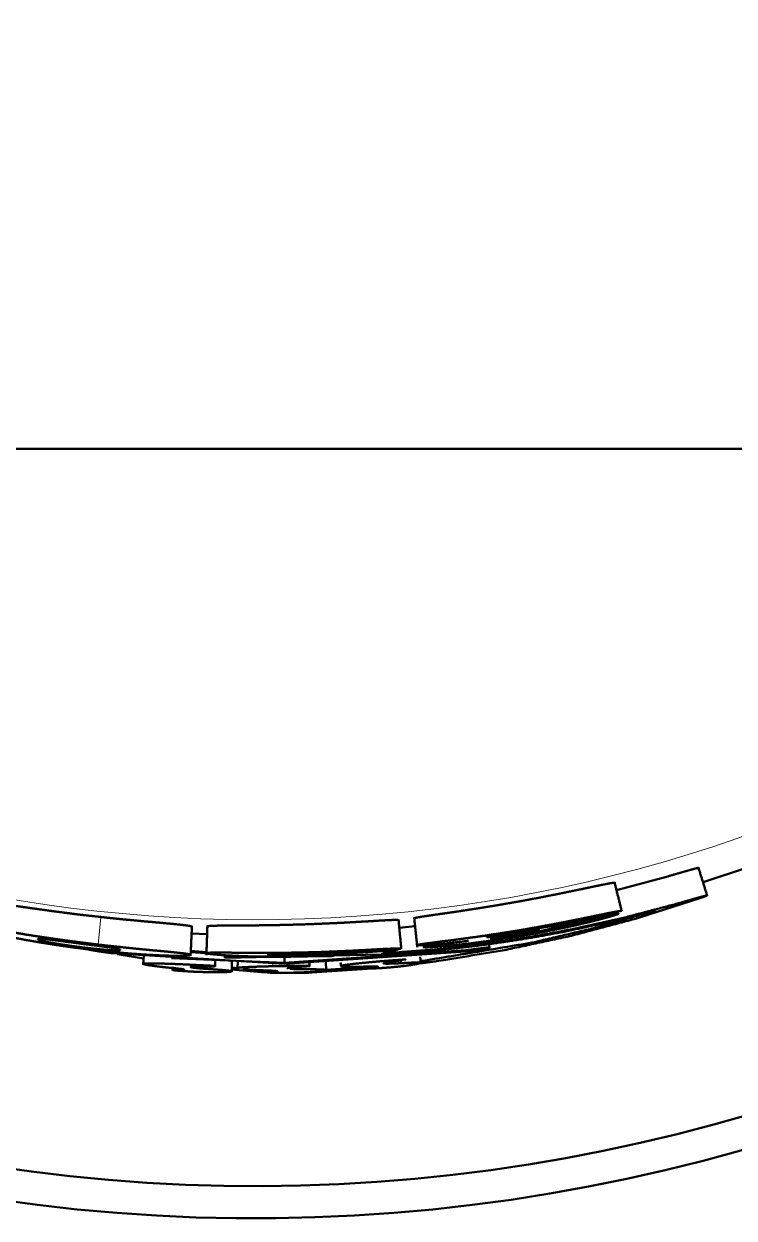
# Paper-space layout 'Layout1' of a CAD drawing. Header units: millimetres. Extents: x 69 to 348, y 30 to 269.
# Drawn here: x 229.57 to 238.38, y 224.98 to 239.8 of the extents above; entities that cross this region are included whole.
import ezdxf

# ---------------------------------------------------------------- set-up
doc = ezdxf.new("R2010")
doc.units = ezdxf.units.MM
doc.layers.add('170', color=7, linetype='Continuous', true_color=0xffffff)

psp = doc.layouts.get("Layout1")

# ---------------------------------------------------------------- linework, layer by layer
at = {"layer": '170', "color": 155, "linetype": 'Continuous', "lineweight": 50}
for p, q in [((237.557, 229.224), (236.919, 229.051)), ((236.943, 228.761), (236.126, 228.583)), ((236.983, 228.794), (236.147, 228.608)), ((234.42, 228.605), (234.225, 228.585)), ((236.126, 228.583), (236.12, 228.615)), ((231.841, 228.508), (231.649, 228.515)), ((235.343, 228.337), (235.334, 228.391)), ((230.729, 228.276), (230.654, 228.286)), ((232.801, 228.138), (230.655, 228.272)), ((230.727, 228.26), (231.052, 228.205)), ((231.056, 228.247), (231.047, 228.126)), ((231.638, 228.298), (231.832, 228.283)), ((234, 228.256), (232.059, 228.214)), ((233.384, 228.235), (232.06, 228.231)), ((235.049, 228.306), (232.801, 228.151)), ((235.049, 228.292), (232.801, 228.138)), ((234.204, 228.314), (234.204, 228.321)), ((232.801, 228.151), (231.398, 228.208)), ((231.416, 228.102), (231.413, 228.056)), ((231.878, 228.073), (231.879, 228.109)), ((231.941, 228.106), (231.943, 228.191)), ((232.146, 228.092), (232.218, 228.085)), ((232.147, 228.038), (232.149, 228.179)), ((232.221, 228.174), (232.22, 228.073)), ((232.801, 228.151), (232.8, 228.227)), ((233.112, 228.108), (233.111, 228.155)), ((233.319, 228.054), (233.314, 228.169)), ((233.318, 228.064), (233.829, 228.1)), ((233.497, 228.153), (233.502, 228.11)), ((233.828, 228.116), (233.832, 228.08)), ((234.249, 228.146), (234.245, 228.183)), ((234.49, 228.151), (234.482, 228.224)), ((232.146, 228.067), (232.467, 228.04)), ((232.853, 228.027), (232.813, 228.027)), ((233.139, 228.03), (233.826, 228.075))]:
    psp.add_line(p, q, dxfattribs=at)
at = {"layer": '170', "color": 155, "linetype": 'Continuous', "lineweight": 13}
for p, q in [((230.488, 228.378), (230.524, 228.719)), ((232.655, 228.109), (232.655, 228.14))]:
    psp.add_line(p, q, dxfattribs=at)
at = {"layer": '170', "color": 155, "linetype": 'Continuous', "lineweight": 50}
for centre, radius, start, end in [((232.442, 246.983), 22, 247.125, 52.2806), ((232.442, 246.983), 21.6, 248.3062, 51.0994), ((232.446, 246.856), 18.552, 287.3951, 306.9601)]:
    psp.add_arc(centre, radius, start, end, dxfattribs=at)
at = {"layer": '170', "color": 155, "linetype": 'Continuous', "lineweight": 13}
psp.add_arc((232.446, 246.856), 18.17, 242.0242, 307.8739, dxfattribs=at)
at = {"layer": '170', "color": 155, "linetype": 'Continuous', "lineweight": 50}
for points, knots in [([(244.889, 234.531), (244.172, 234.531), (243.45, 234.531), (241.992, 234.531), (240.51, 234.531), (238.997, 234.531), (237.441, 234.531), (235.83, 234.531), (235.417, 234.531), (235.001, 234.531), (234.168, 234.531), (232.492, 234.531), (231.65, 234.531), (231.228, 234.531), (230.806, 234.531), (229.144, 234.531), (227.533, 234.531), (225.963, 234.531), (225.19, 234.531), (224.426, 234.531), (223.671, 234.531), (222.185, 234.531), (220.725, 234.531), (220.002, 234.531)], [0, 0, 0.028823, 0.057818, 0.116394, 0.175942, 0.236762, 0.299261, 0.363992, 0.380604, 0.397313, 0.430809, 0.498128, 0.531957, 0.548914, 0.5659, 0.632675, 0.697388, 0.760484, 0.791544, 0.822251, 0.852578, 0.912277, 0.970963, 1, 1]), ([(237.557, 229.224), (237.647, 229.25), (237.734, 229.275), (237.774, 229.287), (237.812, 229.298), (237.846, 229.307), (237.862, 229.311), (237.876, 229.315), (237.889, 229.319), (237.9, 229.322), (237.911, 229.324), (237.919, 229.326), (237.926, 229.328), (237.931, 229.329), (237.935, 229.329), (237.936, 229.329), (237.937, 229.329)], [0, 0, 0.239325, 0.468615, 0.574503, 0.673321, 0.763285, 0.803759, 0.841055, 0.875044, 0.905626, 0.932309, 0.954661, 0.972585, 0.986069, 0.994993, 0.99925, 1, 1]), ([(234.41, 228.703), (234.421, 228.708), (234.437, 228.712), (234.46, 228.716), (234.474, 228.718), (234.49, 228.721), (234.508, 228.724), (234.527, 228.727), (234.57, 228.733), (234.644, 228.744), (234.671, 228.748), (234.726, 228.756), (234.846, 228.773), (234.909, 228.782), (234.974, 228.792), (235.039, 228.802), (235.105, 228.812), (235.172, 228.822), (235.239, 228.833), (235.307, 228.844), (235.375, 228.855), (235.443, 228.866), (235.512, 228.878), (235.581, 228.89), (235.649, 228.902), (235.718, 228.914), (235.786, 228.927), (235.854, 228.939), (235.922, 228.952), (235.989, 228.965), (236.055, 228.978), (236.121, 228.991), (236.186, 229.004), (236.25, 229.017), (236.313, 229.03), (236.375, 229.043), (236.436, 229.055), (236.551, 229.079), (236.577, 229.085), (236.629, 229.096), (236.699, 229.11), (236.741, 229.119), (236.778, 229.126), (236.81, 229.133), (236.825, 229.135), (236.838, 229.138), (236.849, 229.14), (236.86, 229.141), (236.876, 229.144), (236.888, 229.145), (236.891, 229.145), (236.894, 229.144), (236.896, 229.144), (236.896, 229.143)], [0, 0, 0.004923, 0.011368, 0.020553, 0.026204, 0.03257, 0.039667, 0.047422, 0.064593, 0.094121, 0.104839, 0.127146, 0.17481, 0.200043, 0.225935, 0.252148, 0.278629, 0.305351, 0.33229, 0.359424, 0.386746, 0.41423, 0.441769, 0.469307, 0.496836, 0.52437, 0.551903, 0.579352, 0.60659, 0.633586, 0.66033, 0.686802, 0.712988, 0.738876, 0.764434, 0.789635, 0.814234, 0.860403, 0.871263, 0.8921, 0.920561, 0.937303, 0.952272, 0.965372, 0.971181, 0.976417, 0.981074, 0.985166, 0.991757, 0.996315, 0.997869, 0.998962, 0.99963, 1, 1]), ([(237.992, 228.966), (238.014, 228.975), (238.031, 228.981), (238.037, 228.983), (238.041, 228.985), (238.043, 228.987), (238.043, 228.987), (238.041, 228.987), (238.038, 228.987), (238.032, 228.986), (238.025, 228.984), (238.016, 228.982), (238.006, 228.979), (237.994, 228.976), (237.98, 228.973), (237.966, 228.969), (237.95, 228.964), (237.933, 228.96), (237.915, 228.955), (237.896, 228.949), (237.876, 228.944), (237.835, 228.932), (237.792, 228.92), (237.747, 228.907), (237.655, 228.881)], [0, 0, 0.052838, 0.09134, 0.104999, 0.114592, 0.119967, 0.121623, 0.12538, 0.133343, 0.145439, 0.161442, 0.18146, 0.205156, 0.232171, 0.262353, 0.295714, 0.331816, 0.370186, 0.41064, 0.453264, 0.497873, 0.59117, 0.689137, 0.791104, 1, 1]), ([(228.944, 228.92), (228.948, 228.923), (228.954, 228.924), (228.962, 228.924), (228.986, 228.923), (229.022, 228.919), (229.032, 228.918), (229.044, 228.917), (229.057, 228.915), (229.07, 228.914), (229.099, 228.91), (229.131, 228.906), (229.167, 228.901), (229.206, 228.895), (229.248, 228.889), (229.294, 228.882), (229.505, 228.851), (229.564, 228.843), (229.626, 228.834), (229.688, 228.825), (229.752, 228.816), (229.818, 228.807), (229.885, 228.798), (229.918, 228.793), (229.952, 228.789), (230.02, 228.78), (230.158, 228.762), (230.296, 228.745)], [0, 0, 0.00379, 0.007945, 0.013854, 0.031451, 0.057638, 0.065635, 0.074262, 0.083535, 0.093409, 0.114861, 0.138667, 0.164873, 0.193612, 0.22501, 0.258998, 0.415182, 0.459116, 0.50454, 0.551009, 0.598446, 0.646831, 0.696104, 0.721056, 0.746156, 0.796526, 0.897871, 1, 1]), ([(234.042, 228.268), (234.641, 228.314), (234.947, 228.346), (235.252, 228.383), (235.556, 228.426), (235.859, 228.475), (236.162, 228.529), (236.463, 228.588), (237.061, 228.724), (237.655, 228.881)], [0, 0, 0.163664, 0.247324, 0.330988, 0.414688, 0.498375, 0.582, 0.665575, 0.832706, 1, 1]), ([(234.47, 228.143), (234.668, 228.168), (235.503, 228.303), (236.335, 228.48), (237.166, 228.701), (237.992, 228.966)], [0, 0, 0.055075, 0.288566, 0.523409, 0.760689, 1, 1]), ([(230.296, 228.745), (230.405, 228.733), (230.513, 228.721), (230.62, 228.709), (230.726, 228.698)], [0, 0, 0.252472, 0.504002, 0.753588, 1, 1]), ([(230.726, 228.698), (230.833, 228.687), (230.936, 228.678), (230.985, 228.673), (231.058, 228.666), (231.106, 228.662), (231.217, 228.652), (231.334, 228.641), (231.403, 228.635), (231.434, 228.632), (231.489, 228.626), (231.536, 228.621), (231.556, 228.619), (231.574, 228.617), (231.59, 228.614), (231.604, 228.612), (231.627, 228.608), (231.642, 228.605), (231.65, 228.602), (231.653, 228.599), (231.653, 228.598)], [0, 0, 0.114544, 0.225069, 0.278775, 0.357311, 0.408201, 0.527425, 0.653561, 0.727561, 0.76121, 0.820884, 0.870991, 0.892703, 0.912247, 0.929606, 0.944802, 0.969047, 0.985717, 0.995598, 0.999796, 1, 1]), ([(233.009, 228.627), (233.232, 228.635), (233.45, 228.645), (233.557, 228.65), (233.663, 228.656), (233.765, 228.662), (233.86, 228.667), (233.906, 228.67), (233.948, 228.673), (233.988, 228.675), (234.025, 228.677), (234.059, 228.679), (234.09, 228.68), (234.104, 228.681), (234.118, 228.682), (234.13, 228.682), (234.142, 228.683), (234.162, 228.683), (234.18, 228.683), (234.187, 228.683), (234.193, 228.683), (234.199, 228.683), (234.203, 228.683), (234.216, 228.679)], [0, 0, 0.184168, 0.36481, 0.453642, 0.541207, 0.625739, 0.705037, 0.742425, 0.777861, 0.810775, 0.841256, 0.869352, 0.895013, 0.906908, 0.9181, 0.928503, 0.938135, 0.955187, 0.96931, 0.975294, 0.980578, 0.98518, 0.989103, 1, 1]), ([(234.03, 228.255), (234.544, 228.293), (234.833, 228.321), (235.122, 228.354), (235.411, 228.393), (235.699, 228.436), (235.986, 228.484), (236.271, 228.537), (236.84, 228.658), (237.405, 228.799)], [0, 0, 0.150527, 0.235485, 0.320435, 0.405417, 0.490416, 0.575376, 0.660296, 0.830088, 1, 1]), ([(236.983, 228.794), (236.981, 228.795), (236.974, 228.795), (236.969, 228.795), (236.963, 228.794), (236.955, 228.793), (236.945, 228.792), (236.923, 228.788), (236.895, 228.783), (236.862, 228.776), (236.823, 228.769), (236.802, 228.765), (236.78, 228.76), (236.733, 228.75), (236.629, 228.729), (236.571, 228.717), (236.512, 228.705), (236.451, 228.692), (236.388, 228.68), (236.324, 228.667), (236.258, 228.654), (236.225, 228.648), (236.191, 228.641), (236.158, 228.635), (236.124, 228.628), (235.989, 228.603), (235.852, 228.579), (235.784, 228.567), (235.715, 228.555), (235.646, 228.544), (235.576, 228.533), (235.438, 228.511), (235.302, 228.49), (235.167, 228.471), (235.034, 228.453), (235.001, 228.448), (234.936, 228.44), (234.903, 228.435), (234.84, 228.427), (234.78, 228.42), (234.722, 228.412), (234.694, 228.409), (234.618, 228.399), (234.573, 228.393), (234.552, 228.39), (234.534, 228.388), (234.525, 228.386), (234.516, 228.385), (234.509, 228.384), (234.501, 228.383), (234.476, 228.379), (234.459, 228.375), (234.453, 228.374), (234.449, 228.373), (234.446, 228.371), (234.445, 228.371), (234.446, 228.37), (234.449, 228.369), (234.454, 228.368), (234.46, 228.368), (234.48, 228.368), (234.507, 228.369), (234.524, 228.37), (234.543, 228.371), (234.564, 228.372), (234.586, 228.373), (234.61, 228.375), (234.636, 228.377), (234.663, 228.379), (234.691, 228.382), (234.751, 228.387), (234.813, 228.393), (234.846, 228.397), (234.879, 228.4), (234.912, 228.404), (234.946, 228.407), (235.015, 228.415), (235.084, 228.424)], [0, 0, 0.000786, 0.002907, 0.004556, 0.00661, 0.009098, 0.012021, 0.019153, 0.027984, 0.038478, 0.050583, 0.057229, 0.064226, 0.079125, 0.112359, 0.130542, 0.149383, 0.168774, 0.188676, 0.209046, 0.229852, 0.240395, 0.250986, 0.261602, 0.272234, 0.315011, 0.358111, 0.379778, 0.401511, 0.423316, 0.445154, 0.488578, 0.531515, 0.573886, 0.615586, 0.625887, 0.646327, 0.656435, 0.676162, 0.695108, 0.713203, 0.721907, 0.745995, 0.760049, 0.766428, 0.772337, 0.775107, 0.777743, 0.780223, 0.782549, 0.79036, 0.795878, 0.797808, 0.799194, 0.800056, 0.800454, 0.800845, 0.801713, 0.803161, 0.805225, 0.811258, 0.819852, 0.825119, 0.830987, 0.837417, 0.84439, 0.851906, 0.859948, 0.868423, 0.877224, 0.895711, 0.915316, 0.9255, 0.935843, 0.946299, 0.956849, 0.978252, 1, 1]), ([(234.487, 228.17), (235.87, 228.401), (236.639, 228.582), (237.405, 228.799)], [0, 0, 0.469132, 0.733651, 1, 1]), ([(235.686, 228.476), (235.798, 228.495), (235.909, 228.515), (236.019, 228.535), (236.127, 228.557), (236.181, 228.567), (236.234, 228.579), (236.287, 228.59), (236.339, 228.601), (236.439, 228.623), (236.535, 228.646), (236.58, 228.656), (236.623, 228.667), (236.664, 228.677), (236.702, 228.687), (236.738, 228.697), (236.771, 228.706), (236.787, 228.71), (236.802, 228.714), (236.816, 228.718), (236.83, 228.722), (236.878, 228.736), (236.913, 228.748), (236.926, 228.752), (236.935, 228.756), (236.941, 228.759), (236.943, 228.761)], [0, 0, 0.08838, 0.17585, 0.262394, 0.347999, 0.390429, 0.432606, 0.474443, 0.515612, 0.595255, 0.67092, 0.70709, 0.741637, 0.774136, 0.804678, 0.833296, 0.860002, 0.872639, 0.884792, 0.896456, 0.907586, 0.945969, 0.974499, 0.98501, 0.992825, 0.997781, 1, 1]), ([(230.255, 228.407), (230.116, 228.425), (229.979, 228.444), (229.911, 228.454), (229.843, 228.464), (229.809, 228.469), (229.776, 228.474), (229.742, 228.479), (229.709, 228.484), (229.581, 228.504), (229.46, 228.524), (229.431, 228.529), (229.374, 228.538), (229.346, 228.543), (229.244, 228.559), (229.197, 228.567), (229.154, 228.574), (229.114, 228.581), (229.077, 228.586), (229.014, 228.596), (228.963, 228.603), (228.953, 228.604), (228.943, 228.605), (228.934, 228.606), (228.926, 228.607), (228.912, 228.608), (228.901, 228.609), (228.887, 228.608), (228.882, 228.606), (228.883, 228.604), (228.886, 228.601), (228.891, 228.598), (228.899, 228.594), (228.924, 228.586), (228.96, 228.574), (228.971, 228.571), (228.983, 228.568), (228.995, 228.564), (229.009, 228.561), (229.039, 228.553), (229.072, 228.544), (229.108, 228.536), (229.147, 228.526), (229.169, 228.521), (229.191, 228.516), (229.214, 228.511), (229.237, 228.506), (229.339, 228.484), (229.451, 228.461), (229.511, 228.45), (229.573, 228.438), (229.637, 228.427), (229.701, 228.416), (229.767, 228.404), (229.835, 228.393), (229.903, 228.383), (229.971, 228.372), (230.11, 228.352), (230.249, 228.333)], [0, 0, 0.050329, 0.100117, 0.124798, 0.149334, 0.161541, 0.173706, 0.185813, 0.197826, 0.244374, 0.288458, 0.299082, 0.319793, 0.329796, 0.366965, 0.383846, 0.399596, 0.414222, 0.42764, 0.450641, 0.468806, 0.472633, 0.476165, 0.479389, 0.482332, 0.487378, 0.491373, 0.496503, 0.498431, 0.499251, 0.500706, 0.502943, 0.506071, 0.515291, 0.528871, 0.533002, 0.537441, 0.542213, 0.54729, 0.55831, 0.570482, 0.583839, 0.598437, 0.606218, 0.614335, 0.622781, 0.63151, 0.668829, 0.709907, 0.731831, 0.754464, 0.77758, 0.801146, 0.825142, 0.849553, 0.874316, 0.899271, 0.949444, 1, 1]), ([(231.845, 228.603), (231.845, 228.603), (231.847, 228.605), (231.853, 228.606), (231.863, 228.607), (231.876, 228.609), (231.893, 228.609), (231.914, 228.61), (231.939, 228.611), (231.968, 228.612), (232.037, 228.613), (232.119, 228.613), (232.313, 228.614), (232.367, 228.615), (232.422, 228.615), (232.478, 228.616), (232.534, 228.617), (232.65, 228.618), (232.768, 228.621), (232.889, 228.624), (233.009, 228.627)], [0, 0, 0.000168, 0.002554, 0.007678, 0.015944, 0.027372, 0.042029, 0.060065, 0.081713, 0.106746, 0.165817, 0.236148, 0.402635, 0.448701, 0.49592, 0.543867, 0.592524, 0.691776, 0.793448, 0.896531, 1, 1]), ([(235.309, 228.47), (235.311, 228.471), (235.319, 228.473), (235.324, 228.474), (235.33, 228.475), (235.337, 228.477), (235.345, 228.478), (235.354, 228.48), (235.364, 228.481), (235.385, 228.485), (235.396, 228.487), (235.408, 228.489), (235.434, 228.494), (235.462, 228.498), (235.52, 228.508), (235.55, 228.513), (235.673, 228.533)], [0, 0, 0.007806, 0.028389, 0.042985, 0.060276, 0.07987, 0.101777, 0.126, 0.152253, 0.210205, 0.241749, 0.27504, 0.346243, 0.421326, 0.58081, 0.663512, 1, 1]), ([(235.727, 228.527), (235.656, 228.515), (235.587, 228.504), (235.552, 228.499), (235.518, 228.494), (235.501, 228.492), (235.485, 228.489), (235.468, 228.487), (235.452, 228.485), (235.437, 228.483), (235.422, 228.481), (235.408, 228.479), (235.395, 228.477), (235.37, 228.474), (235.349, 228.472), (235.34, 228.471), (235.332, 228.47), (235.326, 228.47), (235.32, 228.469), (235.312, 228.469), (235.309, 228.47)], [0, 0, 0.169567, 0.336767, 0.419234, 0.500806, 0.541225, 0.58109, 0.62005, 0.657862, 0.694527, 0.729892, 0.763808, 0.795885, 0.853648, 0.903127, 0.924598, 0.943647, 0.960032, 0.973852, 0.993076, 1, 1]), ([(235.673, 228.533), (235.757, 228.547), (235.84, 228.561), (235.921, 228.575), (235.96, 228.581), (235.997, 228.588), (236.03, 228.593), (236.059, 228.598), (236.072, 228.6), (236.084, 228.602), (236.095, 228.603), (236.105, 228.605), (236.114, 228.606), (236.122, 228.607), (236.129, 228.608), (236.135, 228.608), (236.143, 228.609), (236.147, 228.608)], [0, 0, 0.177943, 0.353325, 0.524781, 0.606246, 0.683459, 0.75378, 0.815378, 0.843079, 0.86868, 0.891948, 0.912861, 0.931534, 0.94797, 0.962266, 0.97433, 0.991662, 1, 1]), ([(236.126, 228.583), (236.122, 228.579), (236.105, 228.574), (236.098, 228.572), (236.09, 228.57), (236.081, 228.568), (236.072, 228.565), (236.061, 228.563), (236.049, 228.56), (236.035, 228.557), (236.021, 228.554), (235.99, 228.547), (235.955, 228.54), (235.936, 228.537), (235.918, 228.533), (235.898, 228.529), (235.879, 228.526), (235.838, 228.518), (235.797, 228.51), (235.754, 228.503), (235.711, 228.496)], [0, 0, 0.013428, 0.055393, 0.071678, 0.090471, 0.111821, 0.135683, 0.162093, 0.191218, 0.223142, 0.257665, 0.333083, 0.416266, 0.460375, 0.505694, 0.551881, 0.598889, 0.69535, 0.795128, 0.897042, 1, 1]), ([(235.717, 228.512), (235.777, 228.522), (235.837, 228.533), (235.897, 228.543), (235.956, 228.554)], [0, 0, 0.250394, 0.50075, 0.750707, 1, 1]), ([(235.957, 228.568), (235.916, 228.56), (235.875, 228.553), (235.801, 228.54), (235.727, 228.527)], [0, 0, 0.176755, 0.353779, 0.676808, 1, 1]), ([(230.247, 228.349), (230.178, 228.358), (230.111, 228.368), (230.078, 228.372), (230.045, 228.377), (230.014, 228.382), (229.984, 228.387), (229.97, 228.389), (229.956, 228.392), (229.943, 228.394), (229.93, 228.396), (229.905, 228.4), (229.883, 228.404), (229.863, 228.408), (229.845, 228.412), (229.83, 228.415), (229.816, 228.418), (229.804, 228.421), (229.794, 228.423), (229.785, 228.426), (229.777, 228.428), (229.764, 228.432), (229.754, 228.435), (229.748, 228.438), (229.744, 228.44), (229.742, 228.442), (229.742, 228.444), (229.742, 228.446), (229.745, 228.447), (229.75, 228.448), (229.757, 228.449), (229.762, 228.449), (229.767, 228.449), (229.773, 228.449), (229.781, 228.449), (229.798, 228.448), (229.822, 228.446), (229.836, 228.444), (229.852, 228.443), (229.871, 228.441), (229.891, 228.438), (229.902, 228.437), (229.925, 228.434), (229.938, 228.433), (229.964, 228.429), (230.023, 228.422), (230.086, 228.413), (230.153, 228.405), (230.221, 228.396), (230.255, 228.391)], [0, 0, 0.066781, 0.132315, 0.164543, 0.196348, 0.227144, 0.256308, 0.270262, 0.283795, 0.296932, 0.309609, 0.333341, 0.354948, 0.374612, 0.392291, 0.407837, 0.421376, 0.43313, 0.443397, 0.452458, 0.460436, 0.473411, 0.48298, 0.489744, 0.494224, 0.497076, 0.498978, 0.500828, 0.503702, 0.508369, 0.515383, 0.519896, 0.525164, 0.531252, 0.538201, 0.555253, 0.577943, 0.591899, 0.607752, 0.625504, 0.645213, 0.655805, 0.678623, 0.690828, 0.716616, 0.773262, 0.83548, 0.900134, 0.966514, 1, 1]), ([(230.693, 228.355), (230.623, 228.362), (230.552, 228.37), (230.479, 228.379), (230.405, 228.388), (230.33, 228.397), (230.255, 228.407)], [0, 0, 0.159956, 0.321476, 0.489564, 0.658521, 0.829103, 1, 1]), ([(230.255, 228.391), (230.325, 228.382), (230.411, 228.371), (230.428, 228.369), (230.461, 228.365), (230.523, 228.357), (230.538, 228.355), (230.565, 228.351), (230.578, 228.35), (230.603, 228.346), (230.625, 228.343), (230.644, 228.34), (230.662, 228.338), (230.678, 228.335), (230.691, 228.333)], [0, 0, 0.160479, 0.356815, 0.395403, 0.47158, 0.614235, 0.647527, 0.710991, 0.740883, 0.796411, 0.846791, 0.892363, 0.933069, 0.968823, 1, 1]), ([(234.523, 228.346), (234.529, 228.344), (234.548, 228.343), (234.555, 228.343), (234.563, 228.343), (234.572, 228.343), (234.582, 228.344), (234.603, 228.345), (234.629, 228.346), (234.642, 228.347), (234.657, 228.348), (234.672, 228.349), (234.688, 228.35), (234.722, 228.353), (234.758, 228.356), (234.797, 228.359), (234.837, 228.363), (234.878, 228.367), (234.921, 228.371), (235.01, 228.381), (235.103, 228.392), (235.15, 228.398), (235.198, 228.404), (235.246, 228.41), (235.295, 228.417), (235.489, 228.445), (235.686, 228.476)], [0, 0, 0.005619, 0.02225, 0.028249, 0.035008, 0.042492, 0.050701, 0.069263, 0.090698, 0.10249, 0.114955, 0.128114, 0.141877, 0.170917, 0.201828, 0.234507, 0.268936, 0.304765, 0.341637, 0.418044, 0.49761, 0.538409, 0.579637, 0.621009, 0.662543, 0.830215, 1, 1]), ([(235.084, 228.424), (234.976, 228.41), (234.873, 228.396), (234.848, 228.393), (234.8, 228.387), (234.733, 228.378), (234.692, 228.373), (234.654, 228.368), (234.637, 228.366), (234.621, 228.364), (234.592, 228.359), (234.568, 228.356), (234.557, 228.354), (234.548, 228.352), (234.541, 228.351), (234.534, 228.35), (234.526, 228.347), (234.523, 228.346)], [0, 0, 0.191838, 0.374546, 0.418856, 0.504871, 0.624469, 0.697349, 0.764402, 0.795369, 0.824212, 0.8755, 0.91841, 0.936732, 0.952897, 0.966729, 0.978229, 0.993937, 1, 1]), ([(235.357, 228.448), (235.359, 228.449), (235.366, 228.451), (235.37, 228.452), (235.376, 228.453), (235.382, 228.455), (235.39, 228.456), (235.398, 228.458), (235.407, 228.459), (235.416, 228.461), (235.427, 228.463), (235.449, 228.467), (235.474, 228.471), (235.502, 228.476), (235.516, 228.478), (235.53, 228.481), (235.56, 228.486), (235.653, 228.501), (235.717, 228.512)], [0, 0, 0.007003, 0.025298, 0.038475, 0.054208, 0.072223, 0.092511, 0.115027, 0.139761, 0.166659, 0.195499, 0.258416, 0.328293, 0.404041, 0.443249, 0.483209, 0.565398, 0.823812, 1, 1]), ([(235.711, 228.496), (235.646, 228.485), (235.583, 228.475), (235.551, 228.47), (235.521, 228.466), (235.491, 228.462), (235.463, 228.458), (235.45, 228.456), (235.438, 228.455), (235.427, 228.453), (235.416, 228.452), (235.398, 228.45), (235.383, 228.448), (235.371, 228.448), (235.363, 228.447), (235.358, 228.447), (235.357, 228.448)], [0, 0, 0.18324, 0.362769, 0.451076, 0.537869, 0.621389, 0.699661, 0.736578, 0.771257, 0.803303, 0.832883, 0.884774, 0.926773, 0.958727, 0.981414, 0.995125, 1, 1]), ([(230.688, 228.305), (230.659, 228.307), (230.621, 228.309), (230.61, 228.31), (230.599, 228.311), (230.587, 228.312), (230.574, 228.313), (230.548, 228.315), (230.519, 228.318), (230.488, 228.321), (230.456, 228.324), (230.422, 228.328), (230.388, 228.332), (230.318, 228.34), (230.247, 228.349)], [0, 0, 0.066232, 0.151614, 0.176262, 0.202182, 0.229272, 0.257538, 0.317829, 0.383393, 0.453436, 0.526413, 0.602097, 0.680069, 0.838979, 1, 1]), ([(230.249, 228.333), (230.321, 228.324), (230.393, 228.315), (230.467, 228.307), (230.54, 228.299), (230.614, 228.291), (230.686, 228.284)], [0, 0, 0.164434, 0.328571, 0.497385, 0.665387, 0.833522, 1, 1]), ([(230.362, 228.318), (230.362, 228.318), (230.364, 228.317), (230.369, 228.316), (230.377, 228.314), (230.388, 228.312), (230.401, 228.309), (230.417, 228.307), (230.435, 228.304), (230.454, 228.3), (230.476, 228.297), (230.499, 228.293), (230.523, 228.29), (230.548, 228.286), (230.574, 228.282), (230.601, 228.279), (230.628, 228.275), (230.655, 228.272)], [0, 0, 0.000139, 0.00657, 0.023972, 0.051712, 0.088844, 0.134807, 0.188609, 0.249556, 0.317492, 0.391157, 0.469341, 0.552056, 0.638021, 0.726056, 0.815866, 0.907463, 1, 1]), ([(230.686, 228.284), (230.794, 228.274), (230.898, 228.265), (230.948, 228.262), (230.998, 228.258), (231.022, 228.256), (231.047, 228.255), (231.071, 228.253), (231.094, 228.252), (231.184, 228.247), (231.266, 228.243), (231.304, 228.242), (231.34, 228.24), (231.358, 228.24), (231.375, 228.239), (231.391, 228.239), (231.407, 228.239), (231.465, 228.238), (231.513, 228.238), (231.534, 228.238), (231.553, 228.239), (231.57, 228.239), (231.585, 228.24), (231.608, 228.242), (231.624, 228.244), (231.634, 228.246), (231.637, 228.249), (231.636, 228.25), (231.634, 228.252), (231.631, 228.254), (231.626, 228.255), (231.61, 228.259), (231.587, 228.263), (231.573, 228.265), (231.557, 228.267), (231.538, 228.27), (231.517, 228.272), (231.469, 228.277), (231.413, 228.283), (231.381, 228.286), (231.347, 228.29), (231.31, 228.293), (231.292, 228.295), (231.19, 228.304), (231.054, 228.317), (230.956, 228.327), (230.905, 228.332), (230.801, 228.343), (230.693, 228.355)], [0, 0, 0.056653, 0.11139, 0.138026, 0.164142, 0.176996, 0.189718, 0.202285, 0.214687, 0.261792, 0.304899, 0.324975, 0.344048, 0.353209, 0.362119, 0.370769, 0.379114, 0.409321, 0.434742, 0.445776, 0.455728, 0.464586, 0.47233, 0.484679, 0.493172, 0.49829, 0.500595, 0.501415, 0.502761, 0.504844, 0.507719, 0.516096, 0.528273, 0.535874, 0.544556, 0.554387, 0.565367, 0.590613, 0.620473, 0.637218, 0.655214, 0.67444, 0.684411, 0.737766, 0.809438, 0.861429, 0.888221, 0.943204, 1, 1]), ([(230.691, 228.333), (230.712, 228.329), (230.728, 228.326), (230.74, 228.323), (230.749, 228.32), (230.755, 228.318), (230.759, 228.316), (230.761, 228.314), (230.762, 228.312), (230.761, 228.31), (230.758, 228.309), (230.754, 228.307), (230.747, 228.306), (230.726, 228.305), (230.688, 228.305)], [0, 0, 0.141782, 0.250646, 0.333066, 0.39401, 0.437551, 0.467339, 0.486994, 0.499877, 0.512475, 0.531988, 0.562169, 0.605891, 0.748398, 1, 1]), ([(231.646, 228.285), (231.646, 228.285), (231.832, 228.271)], [0, 0, 0.002334, 1, 1]), ([(233.019, 228.279), (232.898, 228.277), (232.777, 228.276), (232.658, 228.275), (232.541, 228.274), (232.511, 228.274), (232.454, 228.274), (232.425, 228.274), (232.37, 228.275), (232.316, 228.275), (232.212, 228.276), (232.188, 228.276), (232.14, 228.277), (232.117, 228.277), (232.034, 228.277), (231.962, 228.278), (231.947, 228.278), (231.932, 228.278), (231.918, 228.277), (231.906, 228.277), (231.884, 228.277), (231.866, 228.276), (231.859, 228.276), (231.852, 228.275), (231.847, 228.275), (231.842, 228.274), (231.836, 228.273), (231.833, 228.271), (231.834, 228.27), (231.838, 228.268), (231.846, 228.266), (231.857, 228.264), (231.89, 228.259), (231.939, 228.254), (231.954, 228.253), (231.969, 228.252), (231.986, 228.25), (232.004, 228.249), (232.042, 228.246), (232.083, 228.243), (232.104, 228.242), (232.127, 228.241), (232.15, 228.24), (232.174, 228.238), (232.225, 228.236), (232.277, 228.234), (232.331, 228.232), (232.387, 228.23), (232.416, 228.23), (232.445, 228.229), (232.474, 228.228), (232.503, 228.228), (232.562, 228.227), (232.621, 228.227), (232.681, 228.226), (232.741, 228.226), (232.802, 228.226), (232.863, 228.227), (232.924, 228.228), (232.985, 228.229), (233.045, 228.23), (233.105, 228.232), (233.165, 228.234), (233.224, 228.236), (233.283, 228.239), (233.34, 228.241), (233.396, 228.244), (233.448, 228.248)], [0, 0, 0.04335, 0.086261, 0.128691, 0.170605, 0.181002, 0.201546, 0.211641, 0.231463, 0.250754, 0.287621, 0.296449, 0.313405, 0.321496, 0.351296, 0.376725, 0.382333, 0.387565, 0.392406, 0.396872, 0.404685, 0.411063, 0.413734, 0.416062, 0.418045, 0.419679, 0.421922, 0.422972, 0.423608, 0.425179, 0.427944, 0.431994, 0.443987, 0.461478, 0.466761, 0.472419, 0.478414, 0.484711, 0.498193, 0.512843, 0.520608, 0.528661, 0.537029, 0.545676, 0.563608, 0.582259, 0.601591, 0.621562, 0.631778, 0.642089, 0.652445, 0.662866, 0.683839, 0.70501, 0.72635, 0.747845, 0.769509, 0.791269, 0.81298, 0.834595, 0.85611, 0.877517, 0.898801, 0.919942, 0.940918, 0.961427, 0.98116, 1, 1]), ([(233.011, 228.244), (232.952, 228.243), (232.893, 228.242), (232.865, 228.242), (232.836, 228.242), (232.809, 228.242), (232.782, 228.242), (232.757, 228.242), (232.732, 228.243), (232.709, 228.243), (232.688, 228.244), (232.669, 228.244), (232.652, 228.245), (232.638, 228.246), (232.626, 228.246), (232.616, 228.247), (232.608, 228.248), (232.602, 228.249), (232.598, 228.249), (232.596, 228.25), (232.596, 228.251), (232.598, 228.252), (232.602, 228.252), (232.608, 228.253), (232.617, 228.254), (232.628, 228.255), (232.641, 228.255), (232.657, 228.256), (232.675, 228.257), (232.696, 228.257), (232.718, 228.258), (232.742, 228.258), (232.767, 228.259), (232.793, 228.259), (232.878, 228.261), (232.995, 228.263), (233.085, 228.265), (233.144, 228.267), (233.172, 228.267), (233.229, 228.269), (233.256, 228.269), (233.307, 228.27), (233.331, 228.271), (233.352, 228.271), (233.372, 228.271), (233.389, 228.271), (233.404, 228.271), (233.416, 228.271), (233.426, 228.271), (233.434, 228.271), (233.44, 228.27), (233.444, 228.269), (233.445, 228.269)], [0, 0, 0.046996, 0.09314, 0.115909, 0.138222, 0.159881, 0.180856, 0.201147, 0.220542, 0.238632, 0.255192, 0.270123, 0.283312, 0.294709, 0.304383, 0.31243, 0.318805, 0.323559, 0.326767, 0.328467, 0.329086, 0.33081, 0.334127, 0.339086, 0.345929, 0.354704, 0.365352, 0.377888, 0.392282, 0.40829, 0.425731, 0.444607, 0.464641, 0.485489, 0.551884, 0.64482, 0.715297, 0.761825, 0.78465, 0.829303, 0.850854, 0.891067, 0.909549, 0.926612, 0.941912, 0.955449, 0.967225, 0.977061, 0.985007, 0.991196, 0.995731, 0.998627, 1, 1]), ([(233.4, 228.261), (233.364, 228.258), (233.323, 228.256), (233.301, 228.254), (233.277, 228.253), (233.253, 228.252), (233.228, 228.251), (233.202, 228.25), (233.176, 228.248), (233.149, 228.248), (233.122, 228.247), (233.067, 228.245), (233.011, 228.244)], [0, 0, 0.093099, 0.198185, 0.255341, 0.315573, 0.378084, 0.442446, 0.508663, 0.576518, 0.645855, 0.716088, 0.857496, 1, 1]), ([(234.249, 228.325), (234.248, 228.327), (234.237, 228.329), (234.227, 228.33), (234.213, 228.33), (234.195, 228.33), (234.174, 228.329), (234.149, 228.328), (234.121, 228.327), (234.105, 228.326), (234.089, 228.326), (234.054, 228.324), (233.975, 228.32), (233.862, 228.313), (233.838, 228.312), (233.788, 228.309), (233.737, 228.307), (233.686, 228.304), (233.633, 228.301), (233.579, 228.299), (233.524, 228.296), (233.469, 228.294), (233.246, 228.285), (233.019, 228.279)], [0, 0, 0.002405, 0.011824, 0.020244, 0.031488, 0.045799, 0.063114, 0.083251, 0.106195, 0.118725, 0.131945, 0.16045, 0.224249, 0.315811, 0.33558, 0.375955, 0.417267, 0.459431, 0.502381, 0.546013, 0.590329, 0.635161, 0.816404, 1, 1]), ([(233.448, 228.248), (233.435, 228.246), (233.423, 228.244), (233.41, 228.241), (233.4, 228.239), (233.391, 228.237), (233.384, 228.235)], [0, 0, 0.202689, 0.394373, 0.583277, 0.751252, 0.892883, 1, 1]), ([(233.4, 228.261), (233.519, 228.266), (233.639, 228.273), (233.759, 228.28), (233.878, 228.288), (234.041, 228.3), (234.204, 228.314)], [0, 0, 0.148668, 0.297312, 0.445965, 0.594636, 0.797303, 1, 1]), ([(233.445, 228.269), (233.565, 228.275), (233.684, 228.281), (233.803, 228.289), (233.923, 228.297), (234.086, 228.31), (234.249, 228.325)], [0, 0, 0.148492, 0.296965, 0.445447, 0.593924, 0.796968, 1, 1]), ([(234, 228.256), (234.026, 228.269), (234.074, 228.283), (234.088, 228.286), (234.103, 228.29), (234.119, 228.294), (234.135, 228.298), (234.168, 228.306), (234.204, 228.314)], [0, 0, 0.13614, 0.369506, 0.439107, 0.511784, 0.586882, 0.664191, 0.825324, 1, 1]), ([(235.049, 228.292), (235.076, 228.296), (235.102, 228.299), (235.129, 228.303), (235.155, 228.307), (235.204, 228.315), (235.249, 228.322), (235.269, 228.326), (235.286, 228.329), (235.302, 228.332), (235.316, 228.335), (235.327, 228.337), (235.335, 228.339), (235.338, 228.34), (235.34, 228.34), (235.341, 228.341), (235.342, 228.341), (235.34, 228.342), (235.335, 228.342), (235.327, 228.341), (235.317, 228.34), (235.303, 228.339), (235.287, 228.337), (235.27, 228.335), (235.25, 228.332), (235.228, 228.33), (235.18, 228.323), (235.155, 228.32), (235.103, 228.313), (235.049, 228.306)], [0, 0, 0.046062, 0.091552, 0.136392, 0.180667, 0.264773, 0.340851, 0.375037, 0.405652, 0.432656, 0.455915, 0.474859, 0.488934, 0.494096, 0.497974, 0.50049, 0.50165, 0.504382, 0.512603, 0.526078, 0.544368, 0.567135, 0.593918, 0.624298, 0.658204, 0.695073, 0.775626, 0.81867, 0.907761, 1, 1]), ([(231.41, 228.138), (231.331, 228.14), (231.26, 228.142), (231.199, 228.143), (231.147, 228.144), (231.105, 228.144), (231.075, 228.143), (231.056, 228.142), (231.048, 228.139), (231.052, 228.135), (231.067, 228.131), (231.079, 228.128), (231.094, 228.125), (231.102, 228.124), (231.111, 228.122), (231.121, 228.12), (231.132, 228.119), (231.18, 228.112), (231.239, 228.105), (231.271, 228.101), (231.306, 228.097), (231.344, 228.093), (231.384, 228.089)], [0, 0, 0.113006, 0.213257, 0.300691, 0.37478, 0.433797, 0.476857, 0.504248, 0.515968, 0.523652, 0.546493, 0.563847, 0.585193, 0.597363, 0.610555, 0.624771, 0.639986, 0.709733, 0.793241, 0.839971, 0.890008, 0.943438, 1, 1]), ([(231.384, 228.089), (231.45, 228.083), (231.501, 228.077), (231.512, 228.076), (231.521, 228.075), (231.53, 228.073), (231.537, 228.072), (231.549, 228.07), (231.556, 228.068), (231.557, 228.068), (231.558, 228.067), (231.557, 228.066), (231.556, 228.065), (231.549, 228.064), (231.537, 228.063), (231.521, 228.063), (231.502, 228.063), (231.478, 228.063), (231.45, 228.063)], [0, 0, 0.232437, 0.414208, 0.451715, 0.485592, 0.515573, 0.541796, 0.582628, 0.607873, 0.614708, 0.618069, 0.621361, 0.627982, 0.652619, 0.692637, 0.747935, 0.817908, 0.901924, 1, 1]), ([(231.883, 228.107), (231.899, 228.107), (231.913, 228.107), (231.925, 228.107), (231.933, 228.108), (231.939, 228.108), (231.941, 228.109), (231.94, 228.11), (231.936, 228.11), (231.928, 228.111), (231.918, 228.112), (231.905, 228.113), (231.889, 228.115), (231.872, 228.116), (231.852, 228.117), (231.831, 228.118), (231.808, 228.119), (231.784, 228.121), (231.758, 228.122), (231.706, 228.124), (231.652, 228.127), (231.624, 228.128), (231.571, 228.131), (231.545, 228.132), (231.519, 228.133), (231.472, 228.135), (231.45, 228.136), (231.429, 228.137), (231.41, 228.138)], [0, 0, 0.027793, 0.051381, 0.070664, 0.08512, 0.094417, 0.098457, 0.100616, 0.108039, 0.120889, 0.138703, 0.16089, 0.187206, 0.217129, 0.250309, 0.286677, 0.325671, 0.366628, 0.409441, 0.498712, 0.59054, 0.636715, 0.727342, 0.771723, 0.81505, 0.895979, 0.933368, 0.968265, 1, 1]), ([(231.878, 228.073), (231.823, 228.076), (231.775, 228.08), (231.754, 228.082), (231.734, 228.084), (231.715, 228.086), (231.699, 228.088), (231.671, 228.091), (231.652, 228.094), (231.645, 228.096), (231.64, 228.097), (231.637, 228.099), (231.636, 228.1), (231.641, 228.102), (231.653, 228.104), (231.662, 228.104), (231.673, 228.105), (231.687, 228.105), (231.702, 228.106), (231.737, 228.106), (231.779, 228.107), (231.803, 228.107), (231.828, 228.107), (231.855, 228.107), (231.883, 228.107)], [0, 0, 0.110715, 0.208634, 0.252747, 0.293586, 0.331113, 0.365156, 0.42154, 0.46193, 0.47622, 0.486598, 0.49306, 0.496109, 0.506105, 0.531642, 0.550346, 0.573066, 0.599858, 0.630555, 0.702793, 0.788661, 0.836561, 0.887828, 0.942377, 1, 1]), ([(232.582, 228.107), (232.503, 228.105), (232.432, 228.102), (232.371, 228.1), (232.319, 228.097), (232.277, 228.095), (232.247, 228.092), (232.228, 228.089), (232.22, 228.086), (232.22, 228.085)], [0, 0, 0.218531, 0.412292, 0.581242, 0.724436, 0.838715, 0.922272, 0.975506, 0.998525, 1, 1]), ([(232.802, 228.111), (232.741, 228.111), (232.683, 228.109), (232.635, 228.109), (232.594, 228.107), (232.582, 228.107)], [0, 0, 0.276323, 0.540329, 0.756739, 0.946446, 1, 1]), ([(233.062, 228.106), (233.082, 228.108), (233.098, 228.109), (233.104, 228.11), (233.108, 228.111), (233.111, 228.111), (233.112, 228.112), (233.112, 228.112), (233.11, 228.113), (233.106, 228.113), (233.101, 228.113), (233.095, 228.114), (233.087, 228.114), (233.078, 228.114), (233.067, 228.114), (233.056, 228.114), (233.043, 228.114), (233.03, 228.114), (233.015, 228.114), (232.984, 228.114), (232.95, 228.113), (232.914, 228.113), (232.877, 228.113), (232.802, 228.111)], [0, 0, 0.057468, 0.100853, 0.117018, 0.129143, 0.137023, 0.140708, 0.142414, 0.14803, 0.157801, 0.171607, 0.189569, 0.211297, 0.236621, 0.265373, 0.297495, 0.33259, 0.370142, 0.410095, 0.496747, 0.589918, 0.688635, 0.790898, 1, 1]), ([(232.835, 228.084), (232.835, 228.084), (232.836, 228.085), (232.839, 228.086), (232.844, 228.088), (232.851, 228.089), (232.869, 228.092), (232.894, 228.094), (232.91, 228.096), (232.926, 228.097), (232.945, 228.098), (232.965, 228.1), (233.01, 228.103), (233.062, 228.106)], [0, 0, 0.000923, 0.008282, 0.022531, 0.044391, 0.073691, 0.154839, 0.265681, 0.332287, 0.406481, 0.488265, 0.577191, 0.775022, 1, 1]), ([(233.827, 228.155), (233.754, 228.148), (233.69, 228.141), (233.635, 228.135), (233.589, 228.129), (233.579, 228.128), (233.569, 228.126), (233.56, 228.125), (233.552, 228.124), (233.538, 228.121), (233.526, 228.119), (233.509, 228.115), (233.502, 228.111), (233.503, 228.11), (233.506, 228.108), (233.512, 228.107), (233.52, 228.106), (233.544, 228.103), (233.577, 228.102), (233.598, 228.102), (233.621, 228.101), (233.646, 228.101), (233.674, 228.101), (233.735, 228.102), (233.806, 228.104)], [0, 0, 0.115444, 0.216729, 0.304101, 0.377385, 0.393469, 0.408606, 0.422766, 0.435921, 0.459242, 0.478643, 0.505806, 0.517786, 0.520559, 0.526071, 0.535362, 0.54849, 0.586223, 0.639352, 0.671736, 0.707962, 0.747837, 0.791232, 0.888496, 1, 1]), ([(233.806, 228.104), (233.841, 228.105), (233.872, 228.105), (233.899, 228.106), (233.921, 228.106), (233.939, 228.106), (233.951, 228.105), (233.959, 228.104), (233.961, 228.102)], [0, 0, 0.227049, 0.426766, 0.598359, 0.740255, 0.851696, 0.931831, 0.980903, 1, 1]), ([(234.039, 228.174), (234.036, 228.173), (233.991, 228.17), (233.948, 228.166), (233.908, 228.163), (233.871, 228.159), (233.847, 228.157), (233.827, 228.155)], [0, 0, 0.014621, 0.223727, 0.426619, 0.618547, 0.793257, 0.902952, 1, 1]), ([(233.864, 228.086), (233.853, 228.084), (233.844, 228.083), (233.841, 228.082), (233.838, 228.082), (233.835, 228.081), (233.834, 228.081), (233.832, 228.08), (233.833, 228.08), (233.837, 228.079), (233.844, 228.079), (233.853, 228.079), (233.864, 228.079), (233.878, 228.079), (233.893, 228.08), (233.91, 228.081), (233.93, 228.082), (233.95, 228.083), (233.972, 228.084), (233.996, 228.086), (234.02, 228.087), (234.045, 228.089), (234.07, 228.091), (234.096, 228.093), (234.122, 228.095), (234.147, 228.098), (234.172, 228.1), (234.196, 228.102), (234.22, 228.105), (234.231, 228.106), (234.242, 228.107), (234.252, 228.108), (234.263, 228.11), (234.282, 228.112), (234.299, 228.114), (234.315, 228.116), (234.329, 228.118)], [0, 0, 0.021448, 0.038304, 0.045078, 0.050734, 0.055229, 0.058495, 0.061541, 0.063995, 0.071236, 0.083382, 0.100153, 0.121518, 0.147053, 0.176255, 0.209128, 0.245282, 0.284213, 0.325728, 0.369867, 0.415854, 0.462866, 0.510911, 0.559476, 0.607863, 0.655837, 0.703202, 0.749141, 0.793028, 0.814234, 0.834941, 0.855103, 0.874564, 0.910999, 0.944166, 0.974026, 1, 1]), ([(233.961, 228.102), (233.96, 228.101), (233.955, 228.099), (233.947, 228.098), (233.936, 228.095), (233.906, 228.091), (233.864, 228.086)], [0, 0, 0.021599, 0.073459, 0.156511, 0.26984, 0.57865, 1, 1]), ([(234.249, 228.146), (234.199, 228.144), (234.155, 228.142), (234.118, 228.141), (234.086, 228.14), (234.073, 228.14), (234.062, 228.14), (234.052, 228.141), (234.044, 228.141), (234.034, 228.143), (234.03, 228.145), (234.031, 228.146), (234.034, 228.147), (234.039, 228.149), (234.045, 228.151), (234.063, 228.154), (234.087, 228.159), (234.102, 228.161), (234.119, 228.163), (234.137, 228.166), (234.157, 228.169), (234.201, 228.175), (234.251, 228.181)], [0, 0, 0.112879, 0.211538, 0.296084, 0.36649, 0.396196, 0.4219, 0.443611, 0.461432, 0.485401, 0.494416, 0.498001, 0.504977, 0.515813, 0.53045, 0.571349, 0.627717, 0.661796, 0.699645, 0.740996, 0.785844, 0.885907, 1, 1]), ([(234.303, 228.19), (234.302, 228.191), (234.301, 228.191), (234.298, 228.191), (234.294, 228.191), (234.288, 228.191), (234.282, 228.191), (234.274, 228.191), (234.265, 228.19), (234.255, 228.19), (234.244, 228.189), (234.232, 228.188), (234.206, 228.186), (234.176, 228.184), (234.144, 228.182), (234.093, 228.178), (234.057, 228.175), (234.039, 228.174)], [0, 0, 0.001951, 0.008396, 0.019503, 0.035116, 0.055412, 0.080323, 0.109696, 0.143067, 0.180429, 0.222031, 0.267314, 0.367059, 0.479043, 0.600682, 0.795701, 0.931397, 1, 1]), ([(234.49, 228.151), (234.487, 228.153), (234.478, 228.154), (234.459, 228.155), (234.432, 228.155), (234.398, 228.154), (234.356, 228.152), (234.306, 228.15), (234.249, 228.146)], [0, 0, 0.015259, 0.05346, 0.129989, 0.240159, 0.383315, 0.558469, 0.764431, 1, 1]), ([(234.329, 228.118), (234.363, 228.123), (234.393, 228.128), (234.422, 228.133), (234.446, 228.137), (234.465, 228.142), (234.479, 228.145), (234.487, 228.148), (234.49, 228.151)], [0, 0, 0.208314, 0.393233, 0.573457, 0.722528, 0.839952, 0.925137, 0.977849, 1, 1]), ([(231.45, 228.063), (231.433, 228.063), (231.422, 228.063), (231.418, 228.063), (231.415, 228.062), (231.414, 228.062), (231.414, 228.062), (231.415, 228.061), (231.418, 228.06), (231.423, 228.06), (231.428, 228.059), (231.435, 228.058), (231.443, 228.057), (231.452, 228.056), (231.462, 228.055), (231.485, 228.053), (231.511, 228.051), (231.525, 228.05), (231.54, 228.049), (231.556, 228.048), (231.572, 228.047), (231.604, 228.045), (231.639, 228.043), (231.674, 228.041), (231.709, 228.04)], [0, 0, 0.049318, 0.084043, 0.095861, 0.103742, 0.107633, 0.109109, 0.114002, 0.122969, 0.135875, 0.152503, 0.172965, 0.196972, 0.224258, 0.254585, 0.324112, 0.403495, 0.446221, 0.490868, 0.537373, 0.585366, 0.684306, 0.787325, 0.892991, 1, 1]), ([(231.709, 228.04), (231.748, 228.038), (231.786, 228.037), (231.823, 228.035), (231.858, 228.035), (231.875, 228.034), (231.891, 228.034), (231.907, 228.034), (231.921, 228.034), (231.948, 228.034), (231.97, 228.034)], [0, 0, 0.148316, 0.293741, 0.435966, 0.571583, 0.635774, 0.697581, 0.757004, 0.81349, 0.915113, 1, 1]), ([(231.97, 228.034), (232.015, 228.035), (232.054, 228.036), (232.086, 228.037), (232.112, 228.039), (232.122, 228.04), (232.131, 228.041), (232.137, 228.042), (232.142, 228.043), (232.147, 228.046), (232.144, 228.048), (232.14, 228.049), (232.134, 228.051), (232.126, 228.052), (232.117, 228.053), (232.093, 228.056), (232.062, 228.059), (232.025, 228.062), (231.982, 228.065), (231.932, 228.069), (231.878, 228.073)], [0, 0, 0.1001, 0.186103, 0.258112, 0.315692, 0.338882, 0.358101, 0.37333, 0.384544, 0.395796, 0.40387, 0.413369, 0.426838, 0.444199, 0.465345, 0.518919, 0.587393, 0.670833, 0.768012, 0.877839, 1, 1]), ([(232.285, 228.073), (232.304, 228.071), (232.353, 228.067), (232.412, 228.064), (232.479, 228.06), (232.556, 228.057)], [0, 0, 0.071272, 0.251544, 0.467044, 0.716498, 1, 1]), ([(232.467, 228.04), (232.497, 228.038), (232.532, 228.036), (232.551, 228.035), (232.571, 228.034), (232.584, 228.033)], [0, 0, 0.254014, 0.550523, 0.713877, 0.885316, 1, 1]), ([(232.556, 228.057), (232.618, 228.055), (232.665, 228.052), (232.674, 228.052), (232.683, 228.051), (232.691, 228.05), (232.697, 228.05), (232.707, 228.048), (232.713, 228.047), (232.715, 228.046), (232.715, 228.045), (232.715, 228.045), (232.713, 228.044), (232.707, 228.042), (232.697, 228.041), (232.683, 228.039), (232.665, 228.038), (232.643, 228.036), (232.617, 228.035)], [0, 0, 0.237558, 0.41935, 0.456207, 0.489336, 0.518514, 0.543825, 0.582933, 0.606916, 0.613417, 0.616787, 0.620378, 0.626985, 0.65137, 0.690804, 0.745363, 0.81541, 0.900499, 1, 1]), ([(232.617, 228.035), (232.604, 228.034), (232.594, 228.033), (232.591, 228.033), (232.589, 228.033), (232.587, 228.032), (232.587, 228.032), (232.587, 228.031), (232.588, 228.031), (232.591, 228.031), (232.594, 228.03), (232.603, 228.03), (232.616, 228.029), (232.632, 228.028), (232.651, 228.028), (232.661, 228.028), (232.672, 228.027), (232.683, 228.027), (232.695, 228.027), (232.72, 228.027), (232.747, 228.027), (232.774, 228.027), (232.803, 228.027)], [0, 0, 0.052113, 0.090321, 0.104192, 0.114244, 0.120543, 0.123233, 0.125537, 0.131433, 0.141155, 0.154602, 0.192214, 0.243817, 0.308173, 0.38345, 0.425135, 0.469239, 0.515346, 0.563204, 0.66443, 0.771916, 0.883995, 1, 1]), ([(232.803, 228.027), (232.842, 228.027), (232.882, 228.028)], [0, 0, 0.496577, 1, 1]), ([(232.853, 228.027), (232.932, 228.026), (233.007, 228.027), (233.066, 228.028), (233.117, 228.029), (233.128, 228.03), (233.139, 228.03)], [0, 0, 0.276588, 0.537036, 0.743531, 0.920593, 0.961698, 1, 1]), ([(233.05, 228.071), (233, 228.072), (232.957, 228.073), (232.92, 228.074), (232.889, 228.076), (232.866, 228.078)], [0, 0, 0.270588, 0.506044, 0.706957, 0.873248, 1, 1]), ([(232.882, 228.028), (232.921, 228.029), (232.958, 228.03), (232.977, 228.03), (232.995, 228.031), (233.013, 228.032), (233.031, 228.032), (233.064, 228.034), (233.094, 228.035), (233.12, 228.037), (233.142, 228.038)], [0, 0, 0.148292, 0.293345, 0.364652, 0.43517, 0.504342, 0.571221, 0.69722, 0.812773, 0.914942, 1, 1]), ([(233.142, 228.038), (233.187, 228.042), (233.225, 228.046), (233.257, 228.049), (233.283, 228.053), (233.293, 228.054), (233.302, 228.056), (233.309, 228.057), (233.314, 228.059), (233.319, 228.061), (233.316, 228.064), (233.312, 228.065), (233.306, 228.065), (233.298, 228.066), (233.289, 228.067), (233.265, 228.068), (233.234, 228.069), (233.197, 228.07), (233.153, 228.071), (233.104, 228.071), (233.049, 228.071)], [0, 0, 0.100119, 0.185963, 0.257765, 0.315402, 0.338795, 0.358306, 0.373859, 0.385523, 0.397559, 0.405226, 0.414619, 0.428132, 0.445595, 0.466891, 0.520708, 0.589172, 0.672169, 0.768787, 0.878109, 1, 1])]:
    psp.add_open_spline(points, degree=1, knots=knots, dxfattribs=at)
for points in [[(238.044, 228.984), (237.935, 229.333)], [(236.984, 228.792), (236.894, 229.152)], [(234.25, 228.323), (234.215, 228.688)], [(234.409, 228.715), (234.448, 228.346)], [(231.636, 228.237), (231.653, 228.611)], [(231.845, 228.616), (231.832, 228.246)], [(235.957, 228.568), (235.956, 228.554)], [(232.06, 228.231), (232.059, 228.214)]]:
    psp.add_open_spline(points, degree=1, dxfattribs=at)

doc.saveas('drawing.dxf')
